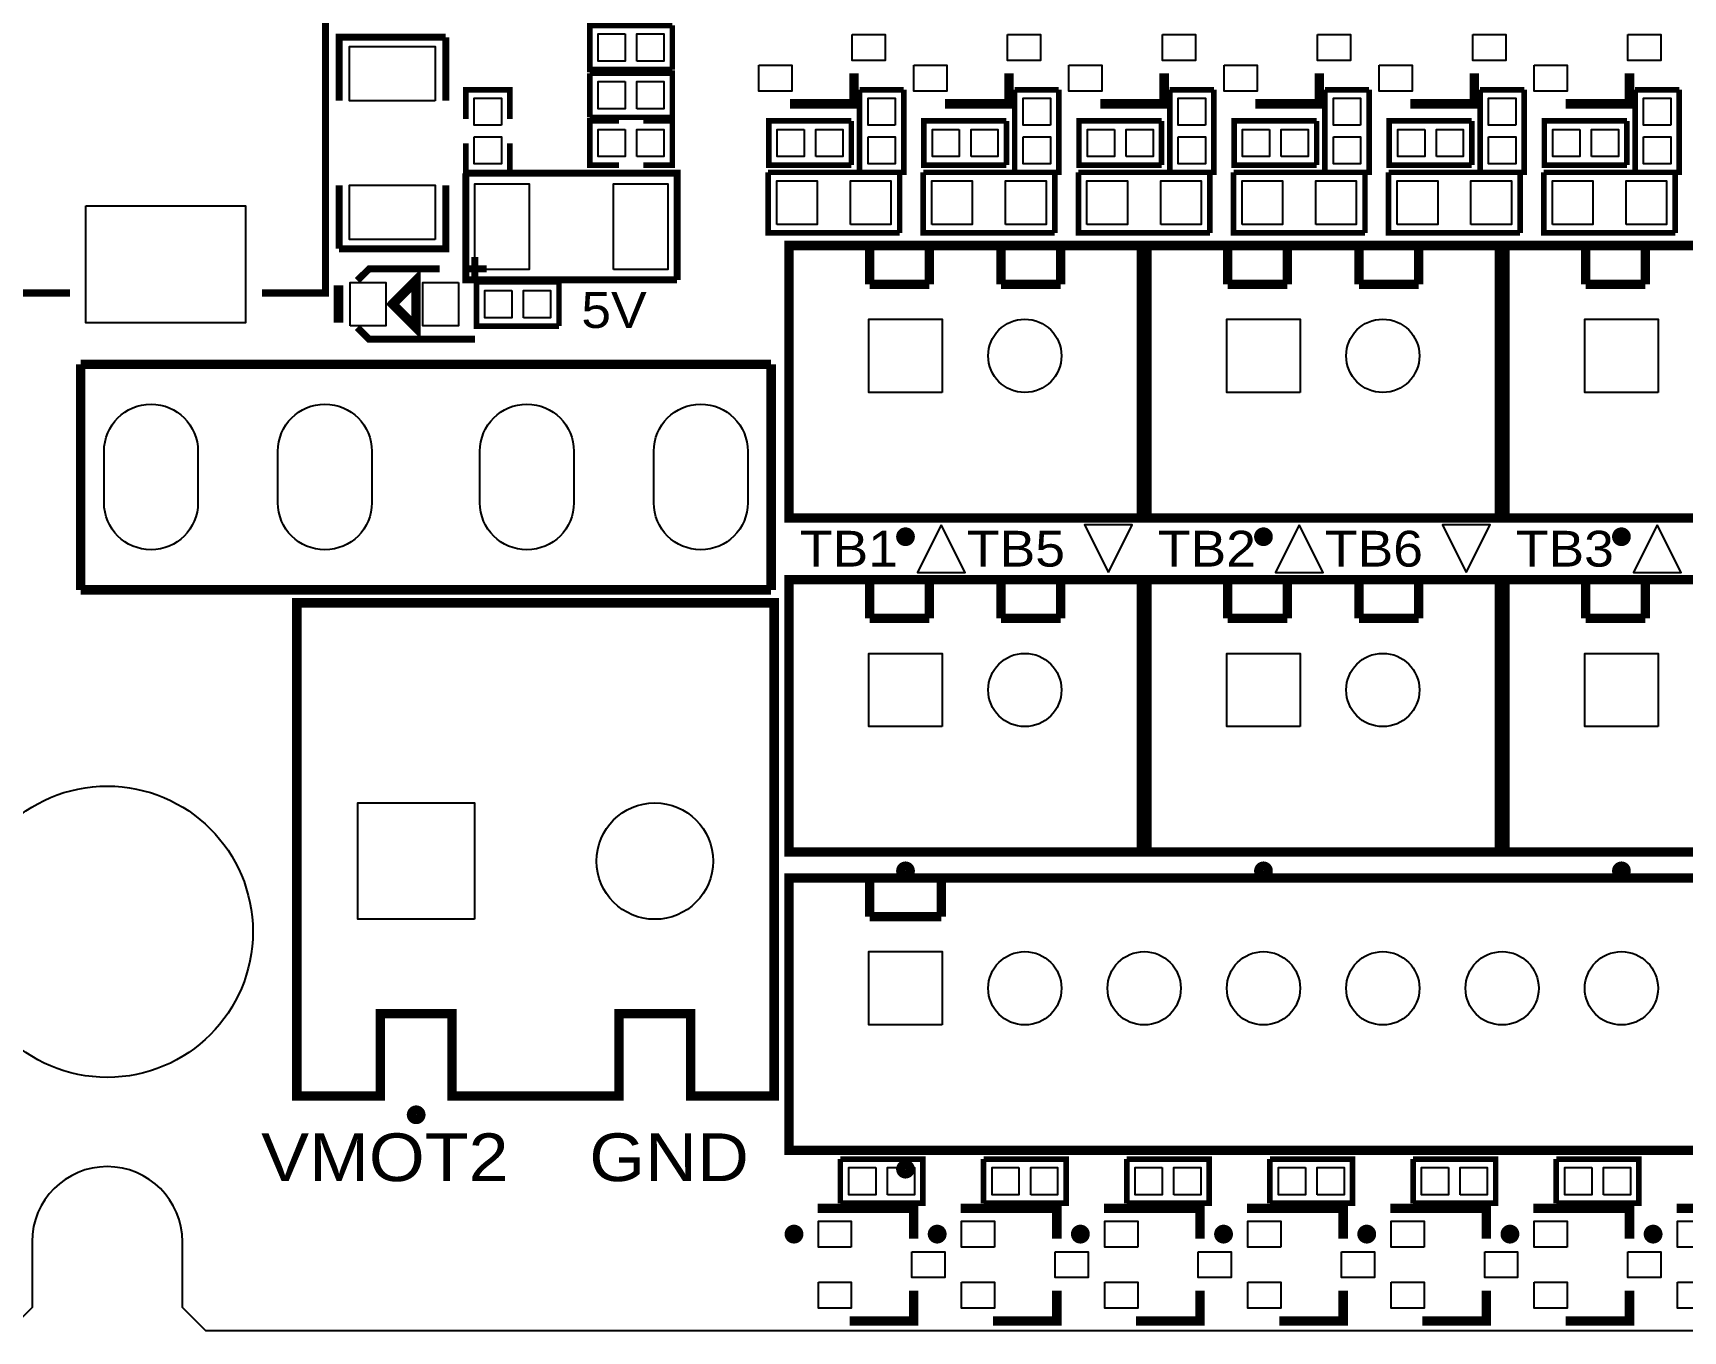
# Model space of a CAD drawing. Extents: x 27 to 210, y 6 to 115.
# Drawn here: x 124.17 to 159.3, y 5.7 to 33.33 of the extents above; entities that cross this region are included whole.
import ezdxf

# ---------------------------------------------------------------- set-up
doc = ezdxf.new("R2010")
doc.units = 0
doc.header["$MEASUREMENT"] = 0
for name, color, linetype in [('BOTTOM', 132, 'CONTINUOUS'), ('OUTLINE', 7, 'CONTINUOUS'), ('SILKSCREEN_TOP', 7, 'CONTINUOUS'), ('TOP', 1, 'CONTINUOUS')]:
    doc.layers.add(name, color=color, linetype=linetype)

msp = doc.modelspace()

# ---------------------------------------------------------------- linework, layer by layer
at = {"layer": 'BOTTOM'}
for points in [[(143.52778, 25.67686), (141.96822, 25.67686), (141.96822, 27.23642), (143.52778, 27.23642)], [(151.14778, 25.67686), (149.58822, 25.67686), (149.58822, 27.23642), (151.14778, 27.23642)], [(158.76778, 25.67686), (157.20822, 25.67686), (157.20822, 27.23642), (158.76778, 27.23642)], [(143.52778, 18.56486), (141.96822, 18.56486), (141.96822, 20.12442), (143.52778, 20.12442)], [(151.14778, 18.56486), (149.58822, 18.56486), (149.58822, 20.12442), (151.14778, 20.12442)], [(158.76778, 18.56486), (157.20822, 18.56486), (157.20822, 20.12442), (158.76778, 20.12442)], [(133.57098, 14.46276), (131.09194, 14.46276), (131.09194, 16.9418), (133.57098, 16.9418)], [(143.52778, 12.21486), (141.96822, 12.21486), (141.96822, 13.77442), (143.52778, 13.77442)]]:
    msp.add_lwpolyline(points, close=True, dxfattribs=at)
for points in [[(125.68809, 23.32863), (125.68809, 24.42845, -1), (127.68707, 24.42845), (127.68707, 23.32863, -1)], [(131.38785, 24.42845), (131.38785, 23.32863, -1), (129.38887, 23.32863), (129.38887, 24.42845, -1)], [(135.68807, 24.42845), (135.68807, 23.32863, -1), (133.68909, 23.32863), (133.68909, 24.42845, -1)], [(139.38885, 24.42845), (139.38885, 23.32863, -1), (137.38987, 23.32863), (137.38987, 24.42845, -1)]]:
    msp.add_lwpolyline(points, format="xyb", close=True, dxfattribs=at)
for centre, radius in [((145.288, 26.45664), 0.77978), ((152.908, 26.45664), 0.77978), ((145.288, 19.34464), 0.77978), ((152.908, 19.34464), 0.77978), ((125.7554, 14.1986), 3.10007), ((137.41146, 15.70228), 1.23952), ((145.288, 12.99464), 0.77978), ((147.828, 12.99464), 0.77978), ((150.368, 12.99464), 0.77978), ((152.908, 12.99464), 0.77978), ((155.448, 12.99464), 0.77978), ((157.988, 12.99464), 0.77978)]:
    msp.add_circle(centre, radius, dxfattribs=at)
at = {"layer": 'OUTLINE'}
for points in [[(205.75778, 15.69974), (195.7578, 5.69976), (127.85598, 5.69976), (127.3556, 6.20014), (127.3556, 7.59968, 0.999282), (124.1552, 7.59968), (124.1552, 6.20014), (123.65482, 5.69976), (35.75558, 5.69976), (26.75636, 14.69898), (26.75636, 105.69702), (35.75558, 114.69624), (123.65482, 114.69624), (124.1552, 114.19586), (124.1552, 112.79632, 0.999282), (127.3556, 112.79632), (127.3556, 114.19586), (127.85598, 114.69624), (195.7578, 114.69624), (205.75778, 104.69626)], [(127.3556, 114.19586), (127.85598, 114.69624), (195.7578, 114.69624), (205.75778, 104.69626), (205.75778, 15.69974), (195.7578, 5.69976), (127.85598, 5.69976), (127.3556, 6.20014), (127.3556, 7.59968, 0.999282), (124.1552, 7.59968), (124.1552, 6.20014), (123.65482, 5.69976), (35.75558, 5.69976), (26.75636, 14.69898), (26.75636, 105.69702), (35.75558, 114.69624), (123.65482, 114.69624), (124.1552, 114.19586), (124.1552, 112.79632, 0.999282), (127.3556, 112.79632)], [(124.1552, 6.20014), (123.65482, 5.69976), (35.75558, 5.69976), (26.75636, 14.69898), (26.75636, 105.69702), (35.75558, 114.69624), (123.65482, 114.69624), (124.1552, 114.19586), (124.1552, 112.79632, 0.999282), (127.3556, 112.79632), (127.3556, 114.19586), (127.85598, 114.69624), (195.7578, 114.69624), (205.75778, 104.69626), (205.75778, 15.69974), (195.7578, 5.69976), (127.85598, 5.69976), (127.3556, 6.20014), (127.3556, 7.59968, 0.999282), (124.1552, 7.59968)]]:
    msp.add_lwpolyline(points, format="xyb", close=True, dxfattribs=at)
at = {"layer": 'SILKSCREEN_TOP'}
for points in [[(124.1552, 6.20014), (123.65482, 5.69976), (35.75558, 5.69976), (26.75636, 14.69898), (26.75636, 105.69702), (35.75558, 114.69624), (123.65482, 114.69624), (124.1552, 114.19586), (124.1552, 112.79632, 0.999282), (127.3556, 112.79632), (127.3556, 114.19586), (127.85598, 114.69624), (195.7578, 114.69624), (205.75778, 104.69626), (205.75778, 15.69974), (195.7578, 5.69976), (127.85598, 5.69976), (127.3556, 6.20014), (127.3556, 7.59968, 0.999282), (124.1552, 7.59968)], [(127.3556, 114.19586), (127.85598, 114.69624), (195.7578, 114.69624), (205.75778, 104.69626), (205.75778, 15.69974), (195.7578, 5.69976), (127.85598, 5.69976), (127.3556, 6.20014), (127.3556, 7.59968, 0.999282), (124.1552, 7.59968), (124.1552, 6.20014), (123.65482, 5.69976), (35.75558, 5.69976), (26.75636, 14.69898), (26.75636, 105.69702), (35.75558, 114.69624), (123.65482, 114.69624), (124.1552, 114.19586), (124.1552, 112.79632, 0.999282), (127.3556, 112.79632)], [(205.75778, 15.69974), (195.7578, 5.69976), (127.85598, 5.69976), (127.3556, 6.20014), (127.3556, 7.59968, 0.999282), (124.1552, 7.59968), (124.1552, 6.20014), (123.65482, 5.69976), (35.75558, 5.69976), (26.75636, 14.69898), (26.75636, 105.69702), (35.75558, 114.69624), (123.65482, 114.69624), (124.1552, 114.19586), (124.1552, 112.79632, 0.999282), (127.3556, 112.79632), (127.3556, 114.19586), (127.85598, 114.69624), (195.7578, 114.69624), (205.75778, 104.69626)]]:
    msp.add_lwpolyline(points, format="xyb", close=True, dxfattribs=at)
for points, const_width in [([(123.59894, 35.19678), (123.59894, 27.79522), (124.96292, 27.79522)], 0.1524), ([(129.04978, 27.79522), (130.40106, 27.79522), (130.40106, 35.19678), (129.032, 35.19678)], 0.1524), ([(137.78484, 32.5501), (136.02716, 32.5501), (136.02716, 33.4899), (137.78484, 33.4899)], 0.11938), ([(137.78484, 32.5501), (137.78484, 33.4899)], 0.11938), ([(130.69062, 31.88716), (130.69062, 33.23844), (132.96138, 33.23844)], 0.14986), ([(132.96138, 31.88716), (132.96138, 33.23844)], 0.14986), ([(136.02716, 32.4739), (136.02716, 31.5341)], 0.11938), ([(136.02716, 32.4739), (137.78484, 32.4739), (137.78484, 31.5341), (136.02716, 31.5341)], 0.11938), ([(140.28928, 31.82112), (141.65072, 31.82112), (141.65072, 32.46882)], 0.20066), ([(143.59128, 31.82112), (144.95272, 31.82112), (144.95272, 32.46882)], 0.20066), ([(146.89328, 31.82112), (148.25472, 31.82112), (148.25472, 32.46882)], 0.20066), ([(150.19528, 31.82112), (151.55672, 31.82112), (151.55672, 32.46882)], 0.20066), ([(153.49728, 31.82112), (154.85872, 31.82112), (154.85872, 32.46882)], 0.20066), ([(156.79928, 31.82112), (158.16072, 31.82112), (158.16072, 32.46882)], 0.20066), ([(134.3279, 31.50108), (134.3279, 32.12084), (133.3881, 32.12084), (133.3881, 31.50108)], 0.11938), ([(142.7099, 32.12084), (141.7701, 32.12084)], 0.11938), ([(142.7099, 32.12084), (142.7099, 30.36316), (141.7701, 30.36316), (141.7701, 32.12084)], 0.11938), ([(146.0119, 32.12084), (145.0721, 32.12084)], 0.11938), ([(146.0119, 32.12084), (146.0119, 30.36316), (145.0721, 30.36316), (145.0721, 32.12084)], 0.11938), ([(149.3139, 32.12084), (148.3741, 32.12084)], 0.11938), ([(149.3139, 32.12084), (149.3139, 30.36316), (148.3741, 30.36316), (148.3741, 32.12084)], 0.11938), ([(152.6159, 32.12084), (151.6761, 32.12084)], 0.11938), ([(152.6159, 32.12084), (152.6159, 30.36316), (151.6761, 30.36316), (151.6761, 32.12084)], 0.11938), ([(155.9179, 32.12084), (154.9781, 32.12084)], 0.11938), ([(155.9179, 32.12084), (155.9179, 30.36316), (154.9781, 30.36316), (154.9781, 32.12084)], 0.11938), ([(159.2199, 32.12084), (158.2801, 32.12084)], 0.11938), ([(159.2199, 32.12084), (159.2199, 30.36316), (158.2801, 30.36316), (158.2801, 32.12084)], 0.11938), ([(136.64692, 30.5181), (136.02716, 30.5181), (136.02716, 31.4579), (136.64692, 31.4579)], 0.11938), ([(137.16508, 30.5181), (137.78484, 30.5181), (137.78484, 31.4579), (137.16508, 31.4579)], 0.11938), ([(141.59484, 30.5181), (139.83716, 30.5181), (139.83716, 31.4579), (141.59484, 31.4579)], 0.11938), ([(141.59484, 30.5181), (141.59484, 31.4579)], 0.11938), ([(144.89684, 30.5181), (143.13916, 30.5181), (143.13916, 31.4579), (144.89684, 31.4579)], 0.11938), ([(144.89684, 30.5181), (144.89684, 31.4579)], 0.11938), ([(148.19884, 30.5181), (146.44116, 30.5181), (146.44116, 31.4579), (148.19884, 31.4579)], 0.11938), ([(148.19884, 30.5181), (148.19884, 31.4579)], 0.11938), ([(151.50084, 30.5181), (149.74316, 30.5181), (149.74316, 31.4579), (151.50084, 31.4579)], 0.11938), ([(151.50084, 30.5181), (151.50084, 31.4579)], 0.11938), ([(154.80284, 30.5181), (153.04516, 30.5181), (153.04516, 31.4579), (154.80284, 31.4579)], 0.11938), ([(154.80284, 30.5181), (154.80284, 31.4579)], 0.11938), ([(158.10484, 30.5181), (156.34716, 30.5181), (156.34716, 31.4579), (158.10484, 31.4579)], 0.11938), ([(158.10484, 30.5181), (158.10484, 31.4579)], 0.11938), ([(134.3279, 30.98292), (134.3279, 30.36316), (133.3881, 30.36316), (133.3881, 30.98292)], 0.11938), ([(133.38556, 30.34538), (137.88644, 30.34538), (137.88644, 28.07462)], 0.14986), ([(137.88644, 28.07462), (133.38556, 28.07462), (133.38556, 30.34538)], 0.14986), ([(139.82446, 30.36316), (142.62354, 30.36316), (142.62354, 29.07284)], 0.11938), ([(142.62354, 29.07284), (139.82446, 29.07284), (139.82446, 30.36316)], 0.11938), ([(143.12646, 30.36316), (145.92554, 30.36316), (145.92554, 29.07284)], 0.11938), ([(145.92554, 29.07284), (143.12646, 29.07284), (143.12646, 30.36316)], 0.11938), ([(146.42846, 30.36316), (149.22754, 30.36316), (149.22754, 29.07284)], 0.11938), ([(149.22754, 29.07284), (146.42846, 29.07284), (146.42846, 30.36316)], 0.11938), ([(149.73046, 30.36316), (152.52954, 30.36316), (152.52954, 29.07284)], 0.11938), ([(152.52954, 29.07284), (149.73046, 29.07284), (149.73046, 30.36316)], 0.11938), ([(153.03246, 30.36316), (155.83154, 30.36316), (155.83154, 29.07284)], 0.11938), ([(155.83154, 29.07284), (153.03246, 29.07284), (153.03246, 30.36316)], 0.11938), ([(156.33446, 30.36316), (159.13354, 30.36316), (159.13354, 29.07284)], 0.11938), ([(159.13354, 29.07284), (156.33446, 29.07284), (156.33446, 30.36316)], 0.11938), ([(132.96138, 30.08884), (132.96138, 28.73756), (130.69062, 28.73756)], 0.14986), ([(130.69062, 30.08884), (130.69062, 28.73756)], 0.14986), ([(143.62684, 23.00732), (140.26896, 23.00732), (140.26896, 28.80614), (143.62684, 28.80614)], 0.20066), ([(141.986, 27.98064), (141.986, 28.80614)], 0.20066), ([(143.256, 28.80614), (143.256, 27.98064)], 0.20066), ([(143.62684, 23.00732), (147.76704, 23.00732), (147.76704, 28.80614), (143.62684, 28.80614)], 0.20066), ([(144.78, 27.98064), (144.78, 28.80614)], 0.20066), ([(146.05, 28.80614), (146.05, 27.98064)], 0.20066), ([(151.24684, 23.00732), (147.88896, 23.00732), (147.88896, 28.80614), (151.24684, 28.80614)], 0.20066), ([(149.606, 27.98064), (149.606, 28.80614)], 0.20066), ([(150.876, 28.80614), (150.876, 27.98064)], 0.20066), ([(151.24684, 23.00732), (155.38704, 23.00732), (155.38704, 28.80614), (151.24684, 28.80614)], 0.20066), ([(152.4, 27.98064), (152.4, 28.80614)], 0.20066), ([(153.67, 28.80614), (153.67, 27.98064)], 0.20066), ([(158.86684, 23.00732), (155.50896, 23.00732), (155.50896, 28.80614), (158.86684, 28.80614)], 0.20066), ([(157.226, 27.98064), (157.226, 28.80614)], 0.20066), ([(158.496, 28.80614), (158.496, 27.98064)], 0.20066), ([(158.86684, 23.00732), (163.00704, 23.00732), (163.00704, 28.80614), (158.86684, 28.80614)], 0.20066), ([(133.58114, 28.05938), (133.58114, 28.55976)], 0.14986), ([(131.07924, 28.05938), (131.3307, 28.3083), (132.8293, 28.3083)], 0.14986), ([(131.83108, 27.559), (132.32892, 28.05938), (132.32892, 27.05862), (131.83108, 27.559)], 0.2032), ([(131.83108, 27.559), (132.32892, 28.05938), (132.32892, 27.05862), (131.83108, 27.559)], 0.14986), ([(133.32968, 28.3083), (133.83006, 28.3083)], 0.14986), ([(130.67792, 27.16022), (130.67792, 27.95778)], 0.20066), ([(135.37184, 27.0891), (133.61416, 27.0891), (133.61416, 28.0289), (135.37184, 28.0289)], 0.11938), ([(135.37184, 27.0891), (135.37184, 28.0289)], 0.11938), ([(143.256, 27.98064), (141.986, 27.98064)], 0.20066), ([(146.05, 27.98064), (144.78, 27.98064)], 0.20066), ([(150.876, 27.98064), (149.606, 27.98064)], 0.20066), ([(153.67, 27.98064), (152.4, 27.98064)], 0.20066), ([(158.496, 27.98064), (157.226, 27.98064)], 0.20066), ([(133.58114, 26.8097), (131.3307, 26.8097), (131.07924, 27.05862)], 0.14986), ([(125.18898, 26.2763), (139.88796, 26.2763)], 0.20066), ([(125.18898, 26.2763), (125.18898, 21.4757)], 0.20066), ([(139.88796, 26.2763), (139.88796, 21.4757)], 0.20066), ([(143.62684, 15.89532), (140.26896, 15.89532), (140.26896, 21.69414), (143.62684, 21.69414)], 0.20066), ([(141.986, 20.86864), (141.986, 21.69414)], 0.20066), ([(143.256, 21.69414), (143.256, 20.86864)], 0.20066), ([(143.62684, 15.89532), (147.76704, 15.89532), (147.76704, 21.69414), (143.62684, 21.69414)], 0.20066), ([(144.78, 20.86864), (144.78, 21.69414)], 0.20066), ([(146.05, 21.69414), (146.05, 20.86864)], 0.20066), ([(151.24684, 15.89532), (147.88896, 15.89532), (147.88896, 21.69414), (151.24684, 21.69414)], 0.20066), ([(149.606, 20.86864), (149.606, 21.69414)], 0.20066), ([(150.876, 21.69414), (150.876, 20.86864)], 0.20066), ([(151.24684, 15.89532), (155.38704, 15.89532), (155.38704, 21.69414), (151.24684, 21.69414)], 0.20066), ([(152.4, 20.86864), (152.4, 21.69414)], 0.20066), ([(153.67, 21.69414), (153.67, 20.86864)], 0.20066), ([(158.86684, 15.89532), (155.50896, 15.89532), (155.50896, 21.69414), (158.86684, 21.69414)], 0.20066), ([(157.226, 20.86864), (157.226, 21.69414)], 0.20066), ([(158.496, 21.69414), (158.496, 20.86864)], 0.20066), ([(158.86684, 15.89532), (163.00704, 15.89532), (163.00704, 21.69414), (158.86684, 21.69414)], 0.20066), ([(125.18898, 21.4757), (139.88796, 21.4757)], 0.20066), ([(129.79146, 21.20138), (129.79146, 10.70102), (131.56946, 10.70102), (131.56946, 12.45362), (133.09346, 12.45362), (133.09346, 10.70102), (136.64946, 10.70102), (136.64946, 12.45362), (138.17346, 12.45362), (138.17346, 10.70102), (139.95146, 10.70102), (139.95146, 21.20138), (129.79146, 21.20138)], 0.2032), ([(131.56946, 10.70102), (129.79146, 10.70102), (129.79146, 21.20138)], 0.20066), ([(129.79146, 21.20138), (133.67258, 21.20138)], 0.20066), ([(136.07034, 21.20138), (139.95146, 21.20138)], 0.20066), ([(139.95146, 10.70102), (139.95146, 21.20138)], 0.20066), ([(143.256, 20.86864), (141.986, 20.86864)], 0.20066), ([(146.05, 20.86864), (144.78, 20.86864)], 0.20066), ([(150.876, 20.86864), (149.606, 20.86864)], 0.20066), ([(153.67, 20.86864), (152.4, 20.86864)], 0.20066), ([(158.496, 20.86864), (157.226, 20.86864)], 0.20066), ([(143.62684, 9.54532), (140.26896, 9.54532), (140.26896, 15.34414), (146.16684, 15.34414)], 0.20066), ([(141.986, 14.51864), (141.986, 15.34414)], 0.20066), ([(143.51, 15.34414), (143.51, 14.51864)], 0.20066), ([(168.08704, 15.34414), (146.16684, 15.34414)], 0.20066), ([(143.51, 14.51864), (141.986, 14.51864)], 0.20066), ([(131.56946, 10.70102), (131.56946, 12.45362), (133.09346, 12.45362), (133.09346, 10.70102), (134.87146, 10.70102)], 0.20066), ([(136.64946, 10.70102), (136.64946, 12.45362)], 0.20066), ([(136.64946, 12.45362), (138.17346, 12.45362)], 0.20066), ([(138.17346, 12.45362), (138.17346, 10.70102)], 0.20066), ([(136.64946, 10.70102), (134.87146, 10.70102)], 0.20066), ([(138.17346, 10.70102), (139.95146, 10.70102)], 0.20066), ([(143.62684, 9.54532), (168.08704, 9.54532)], 0.20066), ([(141.36116, 9.3599), (141.36116, 8.4201)], 0.11938), ([(141.36116, 9.3599), (143.11884, 9.3599), (143.11884, 8.4201), (141.36116, 8.4201)], 0.11938), ([(144.40916, 9.3599), (144.40916, 8.4201)], 0.11938), ([(144.40916, 9.3599), (146.16684, 9.3599), (146.16684, 8.4201), (144.40916, 8.4201)], 0.11938), ([(147.45716, 9.3599), (147.45716, 8.4201)], 0.11938), ([(147.45716, 9.3599), (149.21484, 9.3599), (149.21484, 8.4201), (147.45716, 8.4201)], 0.11938), ([(150.50516, 9.3599), (150.50516, 8.4201)], 0.11938), ([(150.50516, 9.3599), (152.26284, 9.3599), (152.26284, 8.4201), (150.50516, 8.4201)], 0.11938), ([(153.55316, 9.3599), (153.55316, 8.4201)], 0.11938), ([(153.55316, 9.3599), (155.31084, 9.3599), (155.31084, 8.4201), (153.55316, 8.4201)], 0.11938), ([(156.60116, 9.3599), (156.60116, 8.4201)], 0.11938), ([(156.60116, 9.3599), (158.35884, 9.3599), (158.35884, 8.4201), (156.60116, 8.4201)], 0.11938), ([(140.87602, 8.31088), (142.92072, 8.31088), (142.92072, 7.66318)], 0.20066), ([(143.92402, 8.31088), (145.96872, 8.31088), (145.96872, 7.66318)], 0.20066), ([(146.97202, 8.31088), (149.01672, 8.31088), (149.01672, 7.66318)], 0.20066), ([(150.02002, 8.31088), (152.06472, 8.31088), (152.06472, 7.66318)], 0.20066), ([(153.06802, 8.31088), (155.11272, 8.31088), (155.11272, 7.66318)], 0.20066), ([(156.11602, 8.31088), (158.16072, 8.31088), (158.16072, 7.66318)], 0.20066), ([(159.16402, 8.31088), (161.20872, 8.31088), (161.20872, 7.66318)], 0.20066), ([(141.55928, 5.91312), (142.92072, 5.91312), (142.92072, 6.56082)], 0.20066), ([(144.60728, 5.91312), (145.96872, 5.91312), (145.96872, 6.56082)], 0.20066), ([(147.65528, 5.91312), (149.01672, 5.91312), (149.01672, 6.56082)], 0.20066), ([(150.70328, 5.91312), (152.06472, 5.91312), (152.06472, 6.56082)], 0.20066), ([(153.75128, 5.91312), (155.11272, 5.91312), (155.11272, 6.56082)], 0.20066), ([(156.79928, 5.91312), (158.16072, 5.91312), (158.16072, 6.56082)], 0.20066)]:
    msp.add_lwpolyline(points, dxfattribs=dict(at, const_width=const_width))
for points in [[(143.51, 22.86), (143.002, 21.844), (144.018, 21.844)], [(147.066, 21.844), (147.574, 22.86), (146.558, 22.86)], [(151.13, 22.86), (150.622, 21.844), (151.638, 21.844)], [(154.686, 21.844), (155.194, 22.86), (154.178, 22.86)], [(158.75, 22.86), (158.242, 21.844), (159.258, 21.844)]]:
    msp.add_lwpolyline(points, close=True, dxfattribs=at)
at = {"layer": 'SILKSCREEN_TOP', "const_width": 0.20066}
for points in [[(142.84706, 22.606, 0.993661), (142.64894, 22.60854, 1.006379), (142.84706, 22.606)], [(150.46706, 22.606, 0.993661), (150.26894, 22.60854, 1.006379), (150.46706, 22.606)], [(158.08706, 22.606, 0.993661), (157.88894, 22.60854, 1.006379), (158.08706, 22.606)], [(142.84706, 15.494, 0.993661), (142.64894, 15.49654, 1.006379), (142.84706, 15.494)], [(150.46706, 15.494, 0.993661), (150.26894, 15.49654, 1.006379), (150.46706, 15.494)], [(158.08706, 15.494, 0.993661), (157.88894, 15.49654, 1.006379), (158.08706, 15.494)], [(132.43052, 10.30224, 1.000404), (132.2324, 10.30224, 0.999596), (132.43052, 10.30224)], [(142.84706, 9.144, 0.993661), (142.64894, 9.14654, 1.006379), (142.84706, 9.144)], [(140.4747, 7.76224, 0.997611), (140.27404, 7.76224, 1.002395), (140.4747, 7.76224)], [(143.5227, 7.76224, 0.997611), (143.32204, 7.76224, 1.002395), (143.5227, 7.76224)], [(146.5707, 7.76224, 0.997611), (146.37004, 7.76224, 1.002395), (146.5707, 7.76224)], [(149.6187, 7.76224, 0.997611), (149.41804, 7.76224, 1.002395), (149.6187, 7.76224)], [(152.6667, 7.76224, 0.997611), (152.46604, 7.76224, 1.002395), (152.6667, 7.76224)], [(155.7147, 7.76224, 0.997611), (155.51404, 7.76224, 1.002395), (155.7147, 7.76224)], [(158.7627, 7.76224, 0.997611), (158.56204, 7.76224, 1.002395), (158.7627, 7.76224)]]:
    msp.add_lwpolyline(points, format="xyb", dxfattribs=at)
at = {"layer": 'TOP'}
for points in [[(132.73659, 31.88335), (130.91541, 31.88335), (130.91541, 33.04413), (132.73659, 33.04413)], [(136.78154, 33.30956), (136.78154, 32.73044), (136.2075, 32.73044), (136.2075, 33.30956)], [(137.03046, 32.73044), (137.03046, 33.30956), (137.6045, 33.30956), (137.6045, 32.73044)], [(141.61516, 33.29559), (142.3162, 33.29559), (142.3162, 32.74441), (141.61516, 32.74441)], [(144.91716, 33.29559), (145.6182, 33.29559), (145.6182, 32.74441), (144.91716, 32.74441)], [(148.21916, 33.29559), (148.9202, 33.29559), (148.9202, 32.74441), (148.21916, 32.74441)], [(151.52116, 33.29559), (152.2222, 33.29559), (152.2222, 32.74441), (151.52116, 32.74441)], [(154.82316, 33.29559), (155.5242, 33.29559), (155.5242, 32.74441), (154.82316, 32.74441)], [(158.12516, 33.29559), (158.8262, 33.29559), (158.8262, 32.74441), (158.12516, 32.74441)], [(139.6238, 32.64535), (140.32484, 32.64535), (140.32484, 32.09417), (139.6238, 32.09417)], [(142.9258, 32.64535), (143.62684, 32.64535), (143.62684, 32.09417), (142.9258, 32.09417)], [(146.2278, 32.64535), (146.92884, 32.64535), (146.92884, 32.09417), (146.2278, 32.09417)], [(149.5298, 32.64535), (150.23084, 32.64535), (150.23084, 32.09417), (149.5298, 32.09417)], [(152.8318, 32.64535), (153.53284, 32.64535), (153.53284, 32.09417), (152.8318, 32.09417)], [(156.1338, 32.64535), (156.83484, 32.64535), (156.83484, 32.09417), (156.1338, 32.09417)], [(136.78154, 32.29356), (136.78154, 31.71444), (136.2075, 31.71444), (136.2075, 32.29356)], [(137.03046, 31.71444), (137.03046, 32.29356), (137.6045, 32.29356), (137.6045, 31.71444)], [(134.14756, 31.36646), (133.56844, 31.36646), (133.56844, 31.9405), (134.14756, 31.9405)], [(142.52956, 31.36646), (141.95044, 31.36646), (141.95044, 31.9405), (142.52956, 31.9405)], [(145.83156, 31.36646), (145.25244, 31.36646), (145.25244, 31.9405), (145.83156, 31.9405)], [(149.13356, 31.36646), (148.55444, 31.36646), (148.55444, 31.9405), (149.13356, 31.9405)], [(152.43556, 31.36646), (151.85644, 31.36646), (151.85644, 31.9405), (152.43556, 31.9405)], [(155.73756, 31.36646), (155.15844, 31.36646), (155.15844, 31.9405), (155.73756, 31.9405)], [(159.03956, 31.36646), (158.46044, 31.36646), (158.46044, 31.9405), (159.03956, 31.9405)], [(136.78154, 31.27756), (136.78154, 30.69844), (136.2075, 30.69844), (136.2075, 31.27756)], [(137.03046, 30.69844), (137.03046, 31.27756), (137.6045, 31.27756), (137.6045, 30.69844)], [(140.59154, 31.27756), (140.59154, 30.69844), (140.0175, 30.69844), (140.0175, 31.27756)], [(140.84046, 30.69844), (140.84046, 31.27756), (141.4145, 31.27756), (141.4145, 30.69844)], [(143.89354, 31.27756), (143.89354, 30.69844), (143.3195, 30.69844), (143.3195, 31.27756)], [(144.14246, 30.69844), (144.14246, 31.27756), (144.7165, 31.27756), (144.7165, 30.69844)], [(147.19554, 31.27756), (147.19554, 30.69844), (146.6215, 30.69844), (146.6215, 31.27756)], [(147.44446, 30.69844), (147.44446, 31.27756), (148.0185, 31.27756), (148.0185, 30.69844)], [(150.49754, 31.27756), (150.49754, 30.69844), (149.9235, 30.69844), (149.9235, 31.27756)], [(150.74646, 30.69844), (150.74646, 31.27756), (151.3205, 31.27756), (151.3205, 30.69844)], [(153.79954, 31.27756), (153.79954, 30.69844), (153.2255, 30.69844), (153.2255, 31.27756)], [(154.04846, 30.69844), (154.04846, 31.27756), (154.6225, 31.27756), (154.6225, 30.69844)], [(157.10154, 31.27756), (157.10154, 30.69844), (156.5275, 30.69844), (156.5275, 31.27756)], [(157.35046, 30.69844), (157.35046, 31.27756), (157.9245, 31.27756), (157.9245, 30.69844)], [(133.56844, 31.11754), (134.14756, 31.11754), (134.14756, 30.5435), (133.56844, 30.5435)], [(141.95044, 31.11754), (142.52956, 31.11754), (142.52956, 30.5435), (141.95044, 30.5435)], [(145.25244, 31.11754), (145.83156, 31.11754), (145.83156, 30.5435), (145.25244, 30.5435)], [(148.55444, 31.11754), (149.13356, 31.11754), (149.13356, 30.5435), (148.55444, 30.5435)], [(151.85644, 31.11754), (152.43556, 31.11754), (152.43556, 30.5435), (151.85644, 30.5435)], [(155.15844, 31.11754), (155.73756, 31.11754), (155.73756, 30.5435), (155.15844, 30.5435)], [(158.46044, 31.11754), (159.03956, 31.11754), (159.03956, 30.5435), (158.46044, 30.5435)], [(132.73659, 28.93187), (130.91541, 28.93187), (130.91541, 30.09265), (132.73659, 30.09265)], [(133.5786, 28.29814), (133.5786, 30.11932), (134.73938, 30.11932), (134.73938, 28.29814)], [(136.53008, 28.29814), (136.53008, 30.11932), (137.69086, 30.11932), (137.69086, 28.29814)], [(140.00734, 29.25318), (140.00734, 30.18282), (140.8684, 30.18282), (140.8684, 29.25318)], [(141.57706, 29.25318), (141.57706, 30.18282), (142.43812, 30.18282), (142.43812, 29.25318)], [(143.30934, 29.25318), (143.30934, 30.18282), (144.1704, 30.18282), (144.1704, 29.25318)], [(144.87906, 29.25318), (144.87906, 30.18282), (145.74012, 30.18282), (145.74012, 29.25318)], [(146.61134, 29.25318), (146.61134, 30.18282), (147.4724, 30.18282), (147.4724, 29.25318)], [(148.18106, 29.25318), (148.18106, 30.18282), (149.04212, 30.18282), (149.04212, 29.25318)], [(149.91334, 29.25318), (149.91334, 30.18282), (150.7744, 30.18282), (150.7744, 29.25318)], [(151.48306, 29.25318), (151.48306, 30.18282), (152.34412, 30.18282), (152.34412, 29.25318)], [(153.21534, 29.25318), (153.21534, 30.18282), (154.0764, 30.18282), (154.0764, 29.25318)], [(154.78506, 29.25318), (154.78506, 30.18282), (155.64612, 30.18282), (155.64612, 29.25318)], [(156.51734, 29.25318), (156.51734, 30.18282), (157.3784, 30.18282), (157.3784, 29.25318)], [(158.08706, 29.25318), (158.08706, 30.18282), (158.94812, 30.18282), (158.94812, 29.25318)], [(125.2982, 29.64688), (128.7018, 29.64688), (128.7018, 27.15768), (125.2982, 27.15768)], [(130.9243, 27.09926), (130.9243, 28.01874), (131.68376, 28.01874), (131.68376, 27.09926)], [(133.23443, 28.01874), (133.23443, 27.09926), (132.47497, 27.09926), (132.47497, 28.01874)], [(134.36854, 27.84856), (134.36854, 27.26944), (133.7945, 27.26944), (133.7945, 27.84856)], [(134.61746, 27.26944), (134.61746, 27.84856), (135.1915, 27.84856), (135.1915, 27.26944)], [(143.52778, 25.67686), (141.96822, 25.67686), (141.96822, 27.23642), (143.52778, 27.23642)], [(151.14778, 25.67686), (149.58822, 25.67686), (149.58822, 27.23642), (151.14778, 27.23642)], [(158.76778, 25.67686), (157.20822, 25.67686), (157.20822, 27.23642), (158.76778, 27.23642)], [(143.52778, 18.56486), (141.96822, 18.56486), (141.96822, 20.12442), (143.52778, 20.12442)], [(151.14778, 18.56486), (149.58822, 18.56486), (149.58822, 20.12442), (151.14778, 20.12442)], [(158.76778, 18.56486), (157.20822, 18.56486), (157.20822, 20.12442), (158.76778, 20.12442)], [(133.57098, 14.46276), (131.09194, 14.46276), (131.09194, 16.9418), (133.57098, 16.9418)], [(143.52778, 12.21486), (141.96822, 12.21486), (141.96822, 13.77442), (143.52778, 13.77442)], [(142.11554, 9.17956), (142.11554, 8.60044), (141.5415, 8.60044), (141.5415, 9.17956)], [(142.36446, 8.60044), (142.36446, 9.17956), (142.9385, 9.17956), (142.9385, 8.60044)], [(145.16354, 9.17956), (145.16354, 8.60044), (144.5895, 8.60044), (144.5895, 9.17956)], [(145.41246, 8.60044), (145.41246, 9.17956), (145.9865, 9.17956), (145.9865, 8.60044)], [(148.21154, 9.17956), (148.21154, 8.60044), (147.6375, 8.60044), (147.6375, 9.17956)], [(148.46046, 8.60044), (148.46046, 9.17956), (149.0345, 9.17956), (149.0345, 8.60044)], [(151.25954, 9.17956), (151.25954, 8.60044), (150.6855, 8.60044), (150.6855, 9.17956)], [(151.50846, 8.60044), (151.50846, 9.17956), (152.0825, 9.17956), (152.0825, 8.60044)], [(154.30754, 9.17956), (154.30754, 8.60044), (153.7335, 8.60044), (153.7335, 9.17956)], [(154.55646, 8.60044), (154.55646, 9.17956), (155.1305, 9.17956), (155.1305, 8.60044)], [(157.35554, 9.17956), (157.35554, 8.60044), (156.7815, 8.60044), (156.7815, 9.17956)], [(157.60446, 8.60044), (157.60446, 9.17956), (158.1785, 9.17956), (158.1785, 8.60044)], [(141.59484, 7.48665), (140.8938, 7.48665), (140.8938, 8.03783), (141.59484, 8.03783)], [(144.64284, 7.48665), (143.9418, 7.48665), (143.9418, 8.03783), (144.64284, 8.03783)], [(147.69084, 7.48665), (146.9898, 7.48665), (146.9898, 8.03783), (147.69084, 8.03783)], [(150.73884, 7.48665), (150.0378, 7.48665), (150.0378, 8.03783), (150.73884, 8.03783)], [(153.78684, 7.48665), (153.0858, 7.48665), (153.0858, 8.03783), (153.78684, 8.03783)], [(156.83484, 7.48665), (156.1338, 7.48665), (156.1338, 8.03783), (156.83484, 8.03783)], [(159.88284, 7.48665), (159.1818, 7.48665), (159.1818, 8.03783), (159.88284, 8.03783)], [(142.88516, 7.38759), (143.5862, 7.38759), (143.5862, 6.83641), (142.88516, 6.83641)], [(145.93316, 7.38759), (146.6342, 7.38759), (146.6342, 6.83641), (145.93316, 6.83641)], [(148.98116, 7.38759), (149.6822, 7.38759), (149.6822, 6.83641), (148.98116, 6.83641)], [(152.02916, 7.38759), (152.7302, 7.38759), (152.7302, 6.83641), (152.02916, 6.83641)], [(155.07716, 7.38759), (155.7782, 7.38759), (155.7782, 6.83641), (155.07716, 6.83641)], [(158.12516, 7.38759), (158.8262, 7.38759), (158.8262, 6.83641), (158.12516, 6.83641)], [(140.8938, 6.73735), (141.59484, 6.73735), (141.59484, 6.18617), (140.8938, 6.18617)], [(143.9418, 6.73735), (144.64284, 6.73735), (144.64284, 6.18617), (143.9418, 6.18617)], [(146.9898, 6.73735), (147.69084, 6.73735), (147.69084, 6.18617), (146.9898, 6.18617)], [(150.0378, 6.73735), (150.73884, 6.73735), (150.73884, 6.18617), (150.0378, 6.18617)], [(153.0858, 6.73735), (153.78684, 6.73735), (153.78684, 6.18617), (153.0858, 6.18617)], [(156.1338, 6.73735), (156.83484, 6.73735), (156.83484, 6.18617), (156.1338, 6.18617)], [(159.1818, 6.73735), (159.88284, 6.73735), (159.88284, 6.18617), (159.1818, 6.18617)]]:
    msp.add_lwpolyline(points, close=True, dxfattribs=at)
for points in [[(125.68809, 23.32863), (125.68809, 24.42845, -1), (127.68707, 24.42845), (127.68707, 23.32863, -1)], [(131.38785, 24.42845), (131.38785, 23.32863, -1), (129.38887, 23.32863), (129.38887, 24.42845, -1)], [(135.68807, 24.42845), (135.68807, 23.32863, -1), (133.68909, 23.32863), (133.68909, 24.42845, -1)], [(139.38885, 24.42845), (139.38885, 23.32863, -1), (137.38987, 23.32863), (137.38987, 24.42845, -1)]]:
    msp.add_lwpolyline(points, format="xyb", close=True, dxfattribs=at)
for centre, radius in [((145.288, 26.45664), 0.77978), ((152.908, 26.45664), 0.77978), ((145.288, 19.34464), 0.77978), ((152.908, 19.34464), 0.77978), ((125.7554, 14.1986), 3.10007), ((137.41146, 15.70228), 1.23952), ((145.288, 12.99464), 0.77978), ((147.828, 12.99464), 0.77978), ((150.368, 12.99464), 0.77978), ((152.908, 12.99464), 0.77978), ((155.448, 12.99464), 0.77978), ((157.988, 12.99464), 0.77978)]:
    msp.add_circle(centre, radius, dxfattribs=at)

# ---------------------------------------------------------------- texts
at = {"layer": 'SILKSCREEN_TOP'}
for s, height, width, p in [('5V', 0.762, 1.116667, (135.84682, 27.051)), ('TB1', 0.762, 1.116667, (140.5001, 21.971)), ('TB5', 0.762, 1.116667, (144.0561, 21.971)), ('TB2', 0.762, 1.116667, (148.1201, 21.971)), ('TB6', 0.762, 1.116667, (151.6761, 21.971)), ('TB3', 0.762, 1.116667, (155.7401, 21.971)), ('VMOT2', 1.016, 1.125, (129.032, 8.89)), ('GND', 1.016, 1.125, (136.017, 8.89))]:
    msp.add_text(s, height=height, dxfattribs=dict(at, width=width)).set_placement(p)

doc.saveas('drawing.dxf')
